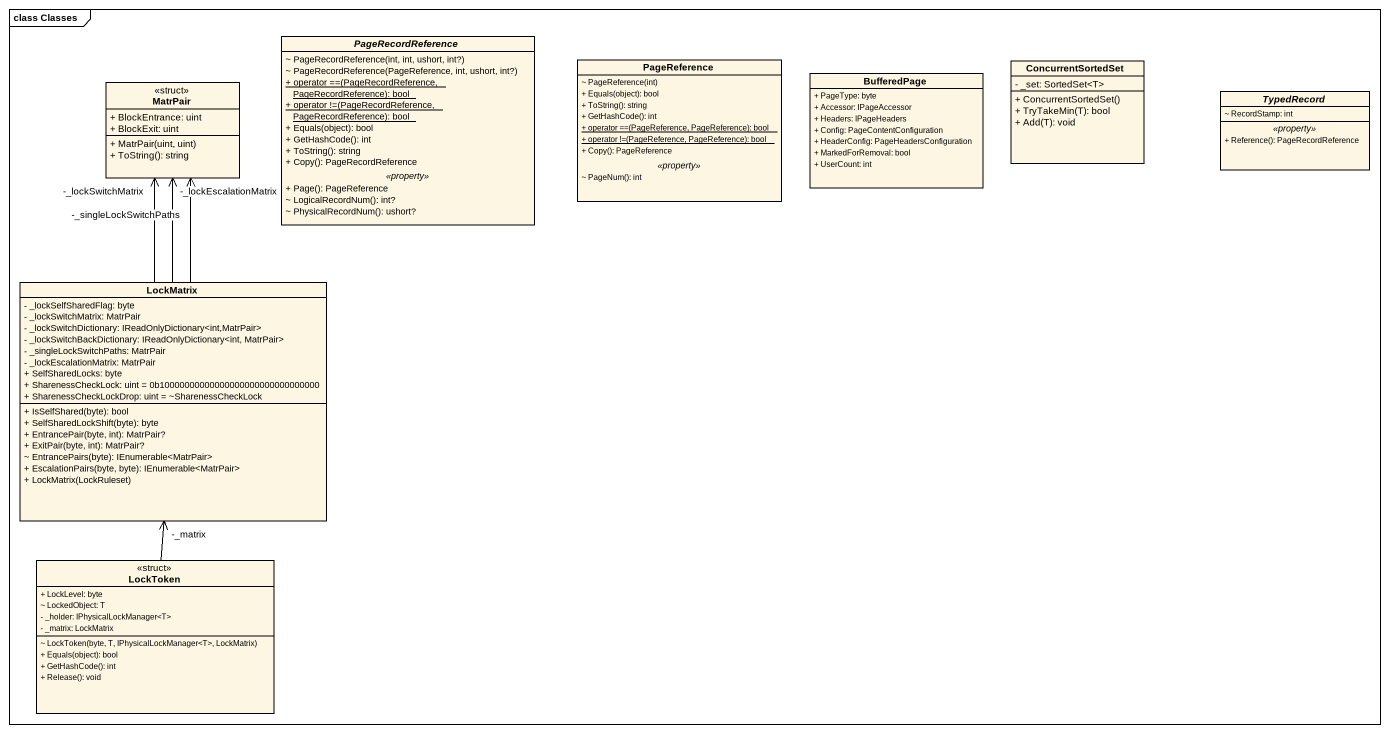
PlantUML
@startuml
mainframe class Classes
hide circle
hide empty members
skinparam classAttributeIconSize 0
abstract class PageRecordReference {
  ~ PageRecordReference(int, int, ushort, int?)
  ~ PageRecordReference(PageReference, int, ushort, int?)
  {static} + operator ==(PageRecordReference, PageRecordReference): bool
  {static} + operator !=(PageRecordReference, PageRecordReference): bool
  + Equals(object): bool
  + GetHashCode(): int
  + ToString(): string
  + Copy(): PageRecordReference
  .. <<property>> ..
  + Page(): PageReference
  ~ LogicalRecordNum(): int?
  ~ PhysicalRecordNum(): ushort?
}
class PageReference {
  ~ PageReference(int)
  + Equals(object): bool
  + ToString(): string
  + GetHashCode(): int
  {static} + operator ==(PageReference, PageReference): bool
  {static} + operator !=(PageReference, PageReference): bool
  + Copy(): PageReference
  .. <<property>> ..
  ~ PageNum(): int
}
class ConcurrentSortedSet {
  - _set: SortedSet<T>
  + ConcurrentSortedSet()
  + TryTakeMin(T): bool
  + Add(T): void
}
class MatrPair <<struct>> {
  + BlockEntrance: uint
  + BlockExit: uint
  + MatrPair(uint, uint)
  + ToString(): string
}
class BufferedPage {
  + PageType: byte
  + Accessor: IPageAccessor
  + Headers: IPageHeaders
  + Config: PageContentConfiguration
  + HeaderConfig: PageHeadersConfiguration
  + MarkedForRemoval: bool
  + UserCount: int
}
abstract class TypedRecord {
  ~ RecordStamp: int
  .. <<property>> ..
  + Reference(): PageRecordReference
}
class LockMatrix {
  - _lockSelfSharedFlag: byte
  - _lockSwitchMatrix: MatrPair
  - _lockSwitchDictionary: IReadOnlyDictionary<int,MatrPair>
  - _lockSwitchBackDictionary: IReadOnlyDictionary<int, MatrPair>
  - _singleLockSwitchPaths: MatrPair
  - _lockEscalationMatrix: MatrPair
  + SelfSharedLocks: byte
  + SharenessCheckLock: uint = 0b10000000000000000000000000000000
  + SharenessCheckLockDrop: uint = ~SharenessCheckLock
  + IsSelfShared(byte): bool
  + SelfSharedLockShift(byte): byte
  + EntrancePair(byte, int): MatrPair?
  + ExitPair(byte, int): MatrPair?
  ~ EntrancePairs(byte): IEnumerable<MatrPair>
  + EscalationPairs(byte, byte): IEnumerable<MatrPair>
  + LockMatrix(LockRuleset)
}
class LockToken <<struct>> {
  + LockLevel: byte
  ~ LockedObject: T
  - _holder: IPhysicalLockManager<T>
  - _matrix: LockMatrix
  ~ LockToken(byte, T, IPhysicalLockManager<T>, LockMatrix)
  + Equals(object): bool
  + GetHashCode(): int
  + Release(): void
}
LockMatrix -up-> "-_lockSwitchMatrix" MatrPair
LockMatrix -up-> "-_singleLockSwitchPaths" MatrPair
LockMatrix -up-> "-_lockEscalationMatrix" MatrPair
LockToken -up-> "-_matrix" LockMatrix
@enduml
